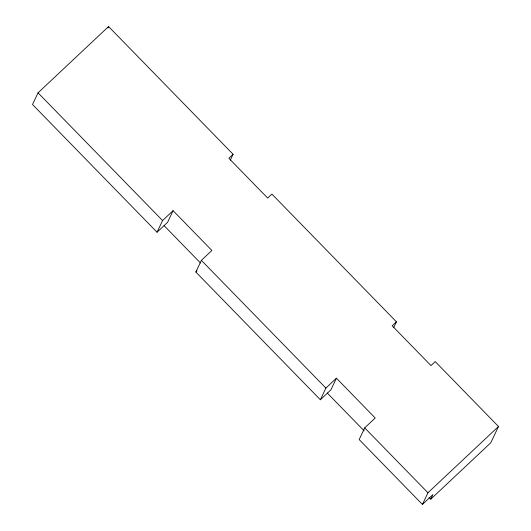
<?xml version="1.0" encoding="UTF-8"?>
<svg xmlns="http://www.w3.org/2000/svg" width="531" height="531" viewBox="0 0 531 531"><rect width="100%" height="100%" fill="white"/><g stroke="black" fill="none" stroke-linecap="round" stroke-linejoin="round"><path stroke-width="0.8" d="M230.335 160.123L233.102 154.282L108.576 26.55L38.046 92.819L32.517 104.507L157.043 232.239L167.564 222.356L173.086 210.668L211.889 250.466L201.368 260.349L195.846 272.038L320.366 399.77L330.886 389.887L336.415 378.191L375.211 417.997L364.697 427.873L359.168 439.568L422.424 504.45L432.944 494.567L430.76 499.18L429.028 497.401M107.886 28.01L108.576 26.55M157.043 232.239L162.572 220.551L173.086 210.668M320.366 399.77L325.895 388.075L336.415 378.191M393.663 327.654L396.425 321.806L271.899 194.08L267.657 198.063L228.854 158.265L233.102 154.282M422.424 504.45L427.953 492.761L498.483 426.493L435.228 361.604L430.98 365.593L392.183 325.795L396.425 321.806M498.483 426.493L490.777 442.794L430.76 499.18M195.846 272.038L197.014 270.936M38.046 92.819L162.572 220.551M201.368 260.349L325.895 388.075M364.697 427.873L427.953 492.761M164.072 225.629L200.519 263.018M327.209 392.967L364.233 430.94"/></g></svg>
